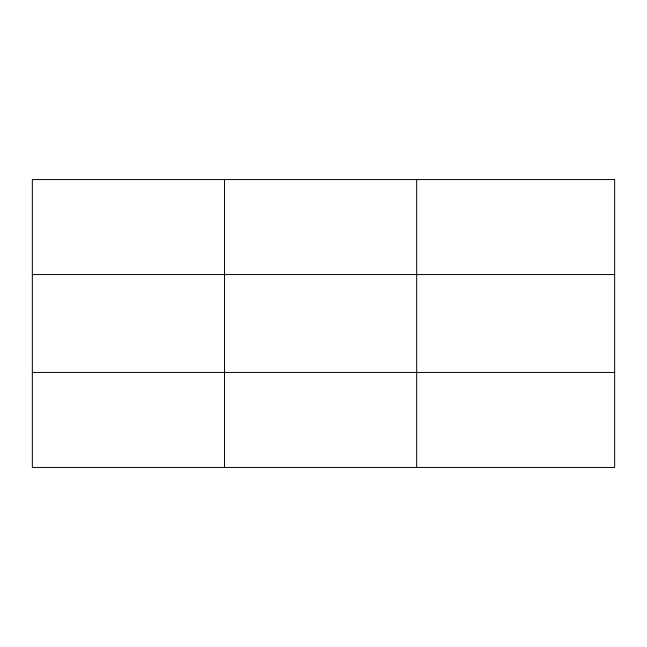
<?xml version="1.0" encoding="UTF-8"?>
<svg xmlns="http://www.w3.org/2000/svg" width="647" height="647" viewBox="0 0 647 647"><rect width="100%" height="100%" fill="white"/><g stroke="black" fill="none" stroke-linecap="round" stroke-linejoin="round"><path stroke-width="0.97" d="M224.509 179.551L224.509 467.449M416.668 179.551L416.668 467.449M32.35 274.554L614.65 274.554M32.35 372.446L614.65 372.446M614.65 179.551L614.65 467.449L32.35 467.449L32.35 179.551L614.65 179.551"/></g></svg>
